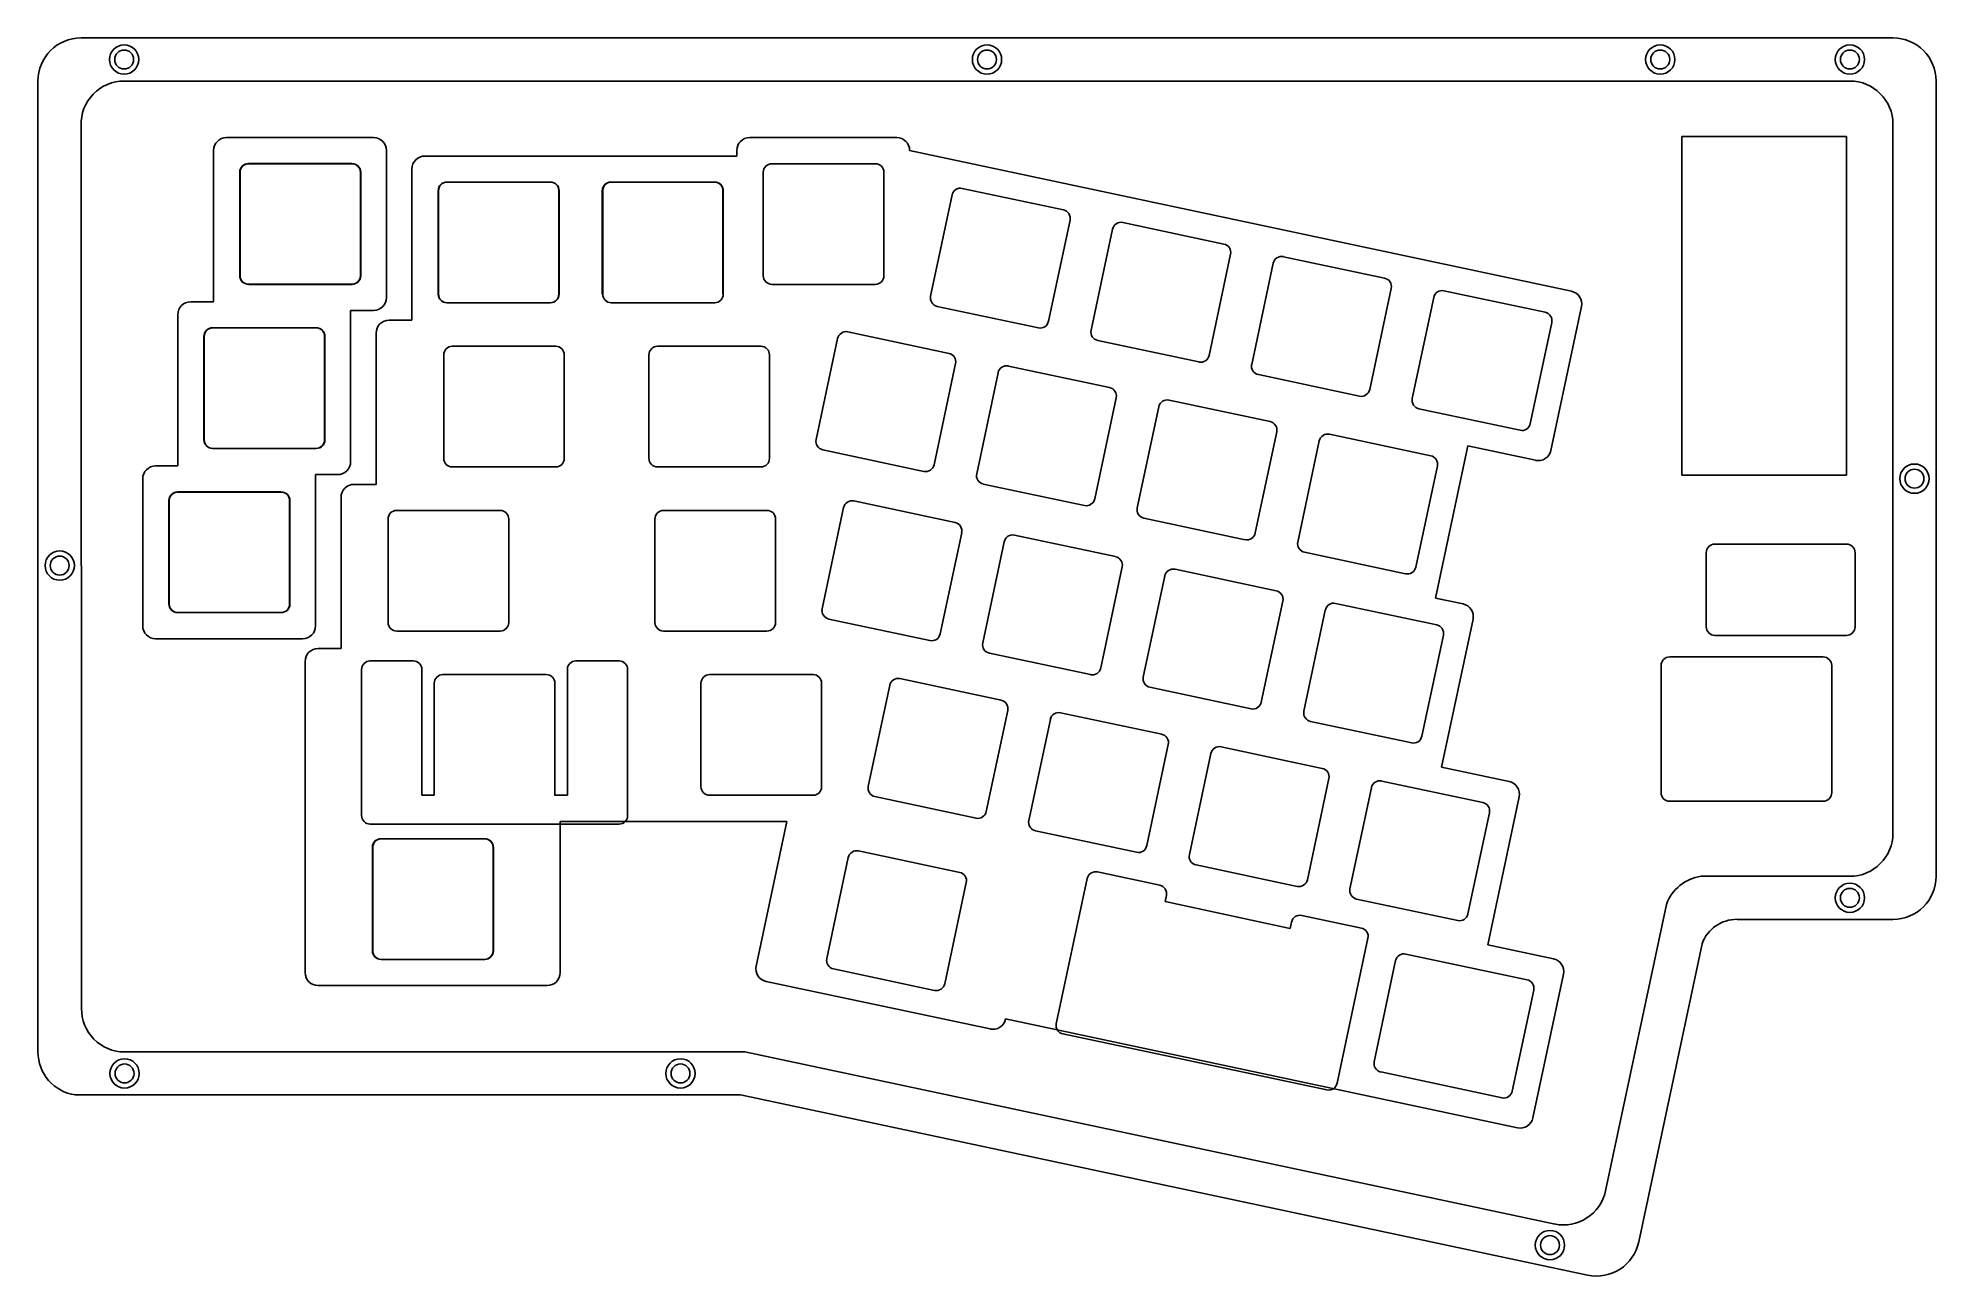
# Model space of a CAD drawing. Header units: inches. Extents: x 61 to 281, y 27 to 171.
import ezdxf

# ---------------------------------------------------------------- set-up
doc = ezdxf.new("R2010")
doc.units = ezdxf.units.IN
doc.header["$MEASUREMENT"] = 0

msp = doc.modelspace()

# ---------------------------------------------------------------- linework, layer by layer
for p, q in [((276.27, 171), (66.01, 171)), ((61.01, 53.34), (61.01, 166)), ((271.27, 166), (71.01, 166)), ((281.27, 73.72), (281.27, 166)), ((66.06, 58.39), (66.01, 161.15)), ((276.27, 78.72), (276.27, 161)), ((251.76, 159.58), (270.87, 159.58)), ((251.76, 120.28), (251.76, 159.58)), ((270.87, 159.58), (270.87, 120.28)), ((251.76, 120.28), (270.87, 120.28)), ((254.6, 102.67), (254.6, 111.27)), ((255.6, 112.27), (270.87, 112.27)), ((271.87, 111.27), (271.87, 102.67)), ((270.87, 101.67), (255.6, 101.67)), ((268.16, 99.18), (250.36, 99.18)), ((249.36, 98.18), (249.36, 83.43)), ((269.16, 83.43), (269.16, 98.18)), ((250.36, 82.43), (268.16, 82.43)), ((179.18, 56.61), (182.76, 73.45)), ((191.19, 72.68), (183.95, 74.22)), ((271.27, 73.72), (254.01, 73.72)), ((191.81, 70.78), (191.96, 71.49)), ((206.13, 67.69), (191.81, 70.78)), ((206.48, 68.41), (206.32, 67.65)), ((207.66, 69.18), (214.58, 67.71)), ((249.98, 70.46), (242.92, 37.22)), ((276.27, 68.72), (258.2, 68.72)), ((206.13, 67.69), (206.32, 67.65)), ((211.77, 49.7), (215.35, 66.52)), ((254.12, 65.89), (246.77, 31.29)), ((179.18, 56.61), (179.18, 56.61)), ((179.94, 55.43), (210.59, 48.93)), ((71.06, 53.34), (143.05, 53.34)), ((143.05, 53.34), (237.09, 33.35)), ((210.59, 48.93), (210.58, 48.93)), ((211.77, 49.7), (211.77, 49.7)), ((142.53, 48.34), (65.34, 48.34)), ((240.84, 27.44), (142.53, 48.34))]:
    msp.add_line(p, q)
at = {"color": 7, "linetype": 'Continuous', "lineweight": 25}
for p, q in [((99.95, 159.44), (82.89, 159.44)), ((160.66, 159.44), (143.6, 159.44)), ((81.39, 157.94), (81.39, 140.39)), ((97.43, 156.42), (85.43, 156.42)), ((97.47, 156.41), (85.47, 156.41)), ((101.45, 140.88), (101.45, 157.94)), ((142.1, 157.3), (105.91, 157.3)), ((142.1, 157.94), (142.1, 157.3)), ((158.18, 156.41), (146.18, 156.41)), ((162.16, 157.93), (162.16, 157.94)), ((238.96, 141.61), (162.16, 157.93)), ((84.43, 155.42), (84.43, 143.42)), ((84.47, 155.41), (84.47, 143.41)), ((98.43, 143.42), (98.43, 155.42)), ((98.47, 143.41), (98.47, 155.41)), ((104.41, 155.8), (104.41, 138.25)), ((120.45, 154.28), (108.45, 154.28)), ((120.49, 154.27), (108.49, 154.27)), ((139.5, 154.28), (127.5, 154.28)), ((139.54, 154.27), (127.54, 154.27)), ((145.18, 155.41), (145.18, 143.41)), ((159.18, 143.41), (159.18, 155.41)), ((107.45, 153.28), (107.45, 141.28)), ((107.49, 153.27), (107.49, 141.27)), ((121.45, 141.28), (121.45, 153.28)), ((121.49, 141.27), (121.49, 153.27)), ((126.5, 153.28), (126.5, 141.28)), ((126.54, 153.27), (126.54, 141.27)), ((140.5, 141.28), (140.5, 153.28)), ((140.54, 141.27), (140.54, 153.27)), ((167.08, 152.78), (164.59, 141.04)), ((180.01, 151.05), (168.27, 153.55)), ((178.28, 138.13), (180.78, 149.86)), ((185.72, 148.81), (183.22, 137.08)), ((198.64, 147.09), (186.9, 149.58)), ((196.92, 134.17), (199.41, 145.9)), ((217.27, 143.13), (205.54, 145.62)), ((204.35, 144.85), (201.86, 133.12)), ((85.43, 142.42), (97.43, 142.42)), ((85.47, 142.41), (97.47, 142.41)), ((146.18, 142.41), (158.18, 142.41)), ((215.55, 130.21), (218.04, 141.94)), ((235.91, 139.17), (224.17, 141.66)), ((77.23, 138.89), (77.23, 121.34)), ((81.39, 140.39), (78.73, 140.39)), ((97.29, 139.38), (99.95, 139.38)), ((97.29, 121.83), (97.29, 139.38)), ((108.45, 140.28), (120.45, 140.28)), ((108.49, 140.27), (120.49, 140.27)), ((127.54, 140.27), (139.54, 140.27)), ((165.36, 139.85), (177.1, 137.36)), ((222.98, 140.89), (220.49, 129.16)), ((236.57, 123.14), (240.12, 139.83)), ((93.27, 137.37), (81.27, 137.37)), ((93.31, 137.36), (81.31, 137.36)), ((100.25, 136.75), (100.25, 119.2)), ((104.41, 138.25), (101.75, 138.25)), ((166.73, 134.4), (154.99, 136.9)), ((234.18, 126.24), (236.68, 137.98)), ((80.27, 136.37), (80.27, 124.37)), ((80.31, 136.36), (80.31, 124.36)), ((94.27, 124.37), (94.27, 136.37)), ((94.31, 124.36), (94.31, 136.36)), ((121.09, 135.22), (109.09, 135.22)), ((144.9, 135.22), (132.9, 135.22)), ((153.8, 136.13), (151.31, 124.39)), ((183.99, 135.89), (195.73, 133.4)), ((108.09, 134.22), (108.09, 122.22)), ((122.09, 122.22), (122.09, 134.22)), ((131.9, 134.22), (131.9, 122.22)), ((145.9, 122.22), (145.9, 134.22)), ((165, 121.48), (167.5, 133.21)), ((172.44, 132.16), (169.94, 120.43)), ((185.36, 130.44), (173.62, 132.93)), ((202.63, 131.93), (214.36, 129.43)), ((183.64, 117.52), (186.13, 129.25)), ((191.07, 128.2), (188.58, 116.47)), ((203.99, 126.48), (192.26, 128.97)), ((221.26, 127.97), (233, 125.47)), ((81.27, 123.37), (93.27, 123.37)), ((81.31, 123.36), (93.31, 123.36)), ((202.27, 113.56), (204.76, 125.29)), ((209.7, 124.24), (207.21, 112.51)), ((222.63, 122.52), (210.89, 125.01)), ((223.19, 106.01), (226.94, 123.66)), ((226.94, 123.66), (234.79, 121.99)), ((77.23, 121.34), (74.66, 121.34)), ((109.09, 121.22), (121.09, 121.22)), ((132.9, 121.22), (144.9, 121.22)), ((152.08, 123.2), (163.82, 120.71)), ((220.9, 109.59), (223.4, 121.33)), ((73.16, 119.84), (73.16, 102.78)), ((93.22, 120.33), (95.79, 120.33)), ((93.22, 102.78), (93.22, 120.33)), ((100.25, 119.2), (97.68, 119.2)), ((170.71, 119.24), (182.45, 116.75)), ((76.2, 117.32), (76.2, 105.32)), ((76.24, 117.31), (76.24, 105.31)), ((89.2, 118.32), (77.2, 118.32)), ((89.24, 118.31), (77.24, 118.31)), ((90.2, 105.32), (90.2, 117.32)), ((90.24, 105.31), (90.24, 117.31)), ((96.18, 117.7), (96.18, 100.15)), ((167.43, 114.77), (155.69, 117.27)), ((101.64, 115.17), (101.64, 103.17)), ((114.64, 116.17), (102.64, 116.17)), ((115.64, 103.17), (115.64, 115.17)), ((132.6, 115.17), (132.6, 103.17)), ((145.6, 116.17), (133.6, 116.17)), ((146.6, 103.17), (146.6, 115.17)), ((154.5, 116.5), (152.01, 104.76)), ((189.35, 115.28), (201.08, 112.78)), ((165.7, 101.85), (168.2, 113.58)), ((173.14, 112.53), (170.64, 100.8)), ((186.06, 110.81), (174.32, 113.3)), ((207.98, 111.32), (219.72, 108.82)), ((184.34, 97.89), (186.83, 109.62)), ((191.77, 108.57), (189.28, 96.84)), ((204.69, 106.85), (192.96, 109.34)), ((226.38, 105.33), (223.19, 106.01)), ((77.2, 104.32), (89.2, 104.32)), ((77.24, 104.31), (89.24, 104.31)), ((152.78, 103.57), (164.52, 101.08)), ((202.97, 93.93), (205.46, 105.66)), ((210.4, 104.61), (207.91, 92.88)), ((223.33, 102.89), (211.59, 105.38)), ((223.89, 86.39), (227.54, 103.55)), ((102.64, 102.17), (114.64, 102.17)), ((133.6, 102.17), (145.6, 102.17)), ((221.6, 89.96), (224.1, 101.7)), ((74.66, 101.28), (91.72, 101.28)), ((96.18, 100.15), (93.51, 100.15)), ((171.41, 99.61), (183.15, 97.12)), ((92.01, 98.65), (92.01, 62.54)), ((98.56, 97.71), (98.56, 80.77)), ((104.56, 98.71), (99.56, 98.71)), ((105.56, 83.12), (105.56, 97.71)), ((120, 97.12), (108, 97.12)), ((122.44, 97.71), (122.44, 83.12)), ((128.44, 98.71), (123.44, 98.71)), ((129.44, 80.77), (129.44, 97.71)), ((150.95, 97.12), (138.95, 97.12)), ((107, 96.12), (107, 83.12)), ((121, 83.12), (121, 96.12)), ((137.95, 96.12), (137.95, 84.12)), ((151.95, 84.12), (151.95, 96.12)), ((159.85, 95.89), (157.36, 84.15)), ((172.78, 94.16), (161.04, 96.66)), ((190.05, 95.65), (201.78, 93.15)), ((171.05, 81.24), (173.55, 92.97)), ((191.41, 90.2), (179.67, 92.69)), ((178.49, 91.92), (175.99, 80.19)), ((208.68, 91.69), (220.42, 89.19)), ((189.69, 77.28), (192.18, 89.01)), ((210.04, 86.24), (198.31, 88.73)), ((197.12, 87.96), (194.63, 76.23)), ((231.73, 84.72), (223.89, 86.39)), ((208.32, 73.32), (210.81, 85.05)), ((215.75, 84), (213.26, 72.27)), ((228.68, 82.28), (216.94, 84.77)), ((107, 83.12), (105.56, 83.12)), ((122.4, 83.13), (120.96, 83.13)), ((122.44, 83.12), (121, 83.12)), ((138.95, 83.12), (150.95, 83.12)), ((158.13, 82.96), (169.87, 80.47)), ((229.24, 65.77), (232.89, 82.94)), ((99.56, 79.77), (128.44, 79.77)), ((121.61, 80.09), (147.92, 80.09)), ((121.61, 62.54), (121.61, 80.09)), ((147.92, 80.09), (144.35, 63.3)), ((226.95, 69.35), (229.45, 81.09)), ((112.82, 78.08), (100.82, 78.08)), ((112.86, 78.07), (100.86, 78.07)), ((176.76, 79), (188.5, 76.51)), ((99.82, 77.08), (99.82, 65.08)), ((99.86, 77.07), (99.86, 65.07)), ((113.82, 65.08), (113.82, 77.08)), ((113.86, 65.07), (113.86, 77.07)), ((155.04, 75.9), (152.55, 64.16)), ((167.97, 74.17), (156.23, 76.67)), ((195.4, 75.04), (207.13, 72.54)), ((166.24, 61.25), (168.74, 72.98)), ((214.03, 71.08), (225.77, 68.58)), ((100.82, 64.08), (112.82, 64.08)), ((100.86, 64.07), (112.86, 64.07)), ((218.56, 63.93), (216.07, 52.19)), ((233.82, 61.71), (219.75, 64.7)), ((236.87, 64.15), (229.24, 65.77)), ((153.32, 62.97), (165.06, 60.48)), ((234.48, 45.68), (238.03, 62.37)), ((93.51, 61.04), (120.11, 61.04)), ((145.51, 61.52), (171.51, 56)), ((232.09, 48.79), (234.59, 60.52)), ((173.29, 57.16), (232.7, 44.53)), ((173.29, 57.15), (173.29, 57.16)), ((216.84, 51.01), (230.91, 48.02))]:
    msp.add_line(p, q, dxfattribs=at)
for centre, radius in [((71.01, 168.5), 1.7), ((171.14, 168.5), 1.7), ((249.27, 168.5), 1.7), ((271.27, 168.5), 1.7), ((71.01, 168.5), 1.1), ((171.14, 168.5), 1.1), ((249.27, 168.5), 1.1), ((271.27, 168.5), 1.1), ((278.77, 119.86), 1.7), ((278.77, 119.86), 1.1), ((63.53, 109.77), 1.7), ((63.53, 109.77), 1.1), ((271.27, 71.22), 1.7), ((271.27, 71.22), 1.1), ((71.06, 50.84), 1.7), ((71.06, 50.84), 1.1), ((135.57, 50.84), 1.7), ((135.57, 50.84), 1.1), ((236.47, 30.92), 1.7), ((236.47, 30.92), 1.1)]:
    msp.add_circle(centre, radius)
for centre, radius, start, end in [((66.01, 166), 5, 90, 180), ((276.27, 166), 5, 0, 90), ((71.01, 161), 5, 90, 181.7476), ((271.27, 161), 5, 0, 90), ((66.01, 166), 5, 270, 270.0259), ((255.6, 111.27), 1, 90, 180), ((270.87, 111.27), 1, 0, 90), ((255.6, 102.67), 1, 180, 270), ((270.87, 102.67), 1, 270, 0), ((250.36, 98.18), 1, 90, 180), ((268.16, 98.18), 1, 0, 90), ((250.36, 83.43), 1, 180, 270), ((268.16, 83.43), 1, 270, 0), ((271.27, 78.72), 5, 270, 0), ((183.74, 73.24), 1, 78, 168), ((254.72, 68.72), 5.05, 98.108, 159.892), ((276.27, 73.72), 5, 270, 0), ((190.98, 71.7), 1, 348, 78), ((207.46, 68.2), 1, 78, 168), ((258.2, 64.37), 4.36, 90, 159.5009), ((214.37, 66.73), 1, 348, 78), ((71.06, 58.34), 5, 179.4173, 270), ((66.06, 53.34), 5.05, 89.9971, 90.0259), ((180.16, 56.4), 1, 167.7139, 259.1125), ((66.06, 53.34), 5.05, 180, 261.8629), ((210.79, 49.91), 1, 258, 348.0245), ((238.03, 38.26), 5, 258, 348), ((241.88, 32.33), 5, 258, 348)]:
    msp.add_arc(centre, radius, start, end)
for centre, radius, start, end in [((82.89, 157.94), 1.5, 90, 180), ((99.95, 157.94), 1.5, 0, 90), ((143.6, 157.94), 1.5, 90, 180), ((160.66, 157.94), 1.5, 0, 90), ((85.43, 155.42), 1, 90, 180), ((85.47, 155.41), 1, 90, 180), ((97.43, 155.42), 1, 0, 90), ((97.47, 155.41), 1, 0, 90), ((105.91, 155.8), 1.5, 90, 180), ((146.18, 155.41), 1, 90, 180), ((158.18, 155.41), 1, 0, 90), ((108.45, 153.28), 1, 90, 180), ((108.49, 153.27), 1, 90, 180), ((120.45, 153.28), 1, 0, 90), ((120.49, 153.27), 1, 0, 90), ((127.5, 153.28), 1, 90, 180), ((127.54, 153.27), 1, 90, 180), ((139.5, 153.28), 1, 360, 90), ((139.54, 153.27), 1, 360, 90), ((168.06, 152.57), 1, 78, 168), ((179.8, 150.07), 1, 348, 78), ((186.69, 148.61), 1, 78, 168), ((198.43, 146.11), 1, 348, 78), ((205.33, 144.65), 1, 78, 168), ((85.43, 143.42), 1, 180, 270), ((85.47, 143.41), 1, 180, 270), ((97.43, 143.42), 1, 270, 0), ((97.47, 143.41), 1, 270, 0), ((146.18, 143.41), 1, 180, 270), ((158.18, 143.41), 1, 270, 0), ((108.45, 141.28), 1, 180, 270), ((108.49, 141.27), 1, 180, 270), ((120.45, 141.28), 1, 270, 0), ((120.49, 141.27), 1, 270, 0), ((127.54, 141.27), 1, 180, 270), ((139.54, 141.27), 1, 270, 0), ((165.57, 140.83), 1, 168, 258), ((217.07, 142.15), 1, 348, 78), ((223.96, 140.69), 1, 78, 168), ((238.65, 140.14), 1.5, 348, 78), ((78.73, 138.89), 1.5, 90, 180), ((99.95, 140.88), 1.5, 270, 0), ((235.7, 138.19), 1, 348, 78), ((81.27, 136.37), 1, 90, 180), ((81.31, 136.36), 1, 90, 180), ((93.27, 136.37), 1, 0, 90), ((93.31, 136.36), 1, 0, 90), ((101.75, 136.75), 1.5, 90, 180), ((154.78, 135.92), 1, 78, 168), ((177.3, 138.33), 1, 258, 348), ((184.2, 136.87), 1, 168, 258), ((109.09, 134.22), 1, 90, 180), ((121.09, 134.22), 1, 0, 90), ((132.9, 134.22), 1, 90, 180), ((144.9, 134.22), 1, 0, 90), ((166.52, 133.42), 1, 348, 78), ((173.41, 131.96), 1, 78, 168), ((195.94, 134.37), 1, 258, 348), ((202.83, 132.91), 1, 168, 258), ((185.15, 129.46), 1, 348, 78), ((214.57, 130.41), 1, 258, 348), ((192.05, 128), 1, 78, 168), ((221.47, 128.95), 1, 168, 258), ((203.79, 125.5), 1, 348, 78), ((233.2, 126.45), 1, 258, 348), ((81.27, 124.37), 1, 180, 270), ((81.31, 124.36), 1, 180, 270), ((93.27, 124.37), 1, 270, 0), ((93.31, 124.36), 1, 270, 0), ((152.29, 124.18), 1, 168, 258), ((210.68, 124.04), 1, 78, 168), ((74.66, 119.84), 1.5, 90, 180), ((95.79, 121.83), 1.5, 270, 0), ((109.09, 122.22), 1, 180, 270), ((121.09, 122.22), 1, 270, 0), ((132.9, 122.22), 1, 180, 270), ((144.9, 122.22), 1, 270, 0), ((164.02, 121.68), 1, 258, 348), ((222.42, 121.54), 1, 348, 78), ((235.1, 123.45), 1.5, 258, 348), ((97.68, 117.7), 1.5, 90, 180), ((170.92, 120.22), 1, 168, 258), ((77.2, 117.32), 1, 90, 180), ((77.24, 117.31), 1, 90, 180), ((89.2, 117.32), 1, 0, 90), ((89.24, 117.31), 1, 0, 90), ((155.48, 116.29), 1, 78, 168), ((182.66, 117.72), 1, 258, 348), ((102.64, 115.17), 1, 90, 180), ((114.64, 115.17), 1, 0, 90), ((133.6, 115.17), 1, 90, 180), ((145.6, 115.17), 1, 0, 90), ((167.22, 113.79), 1, 348, 78), ((189.55, 116.26), 1, 168, 258), ((174.11, 112.33), 1, 78, 168), ((201.29, 113.76), 1, 258, 348), ((208.19, 112.3), 1, 168, 258), ((185.85, 109.83), 1, 348, 78), ((192.75, 108.37), 1, 78, 168), ((219.92, 109.8), 1, 258, 348), ((204.49, 105.87), 1, 348, 78), ((77.2, 105.32), 1, 180, 270), ((77.24, 105.31), 1, 180, 270), ((89.2, 105.32), 1, 270, 0), ((89.24, 105.31), 1, 270, 0), ((152.99, 104.55), 1, 168, 258), ((211.38, 104.41), 1, 78, 168), ((226.07, 103.86), 1.5, 348, 78), ((74.66, 102.78), 1.5, 180, 270), ((91.72, 102.78), 1.5, 270, 0), ((102.64, 103.17), 1, 180, 270), ((114.64, 103.17), 1, 270, 0), ((133.6, 103.17), 1, 180, 270), ((145.6, 103.17), 1, 270, 0), ((164.72, 102.05), 1, 258, 348), ((223.12, 101.91), 1, 348, 78), ((93.51, 98.65), 1.5, 90, 180), ((171.62, 100.59), 1, 168, 258), ((99.56, 97.71), 1, 90, 180.0001), ((104.56, 97.71), 1, 359.9999, 90), ((108, 96.12), 1, 90, 180), ((120, 96.12), 1, 0, 90), ((123.44, 97.71), 1, 90.0001, 180.0001), ((128.44, 97.71), 1, 359.9999, 90.0001), ((138.95, 96.12), 1, 90, 180), ((150.95, 96.12), 1, 0, 90), ((183.36, 98.09), 1, 258, 348), ((160.83, 95.68), 1, 78, 168), ((190.25, 96.63), 1, 168, 258), ((172.57, 93.18), 1, 348, 78), ((179.46, 91.72), 1, 78, 168), ((201.99, 94.13), 1, 258, 348), ((208.89, 92.67), 1, 168, 258), ((191.2, 89.22), 1, 348, 78), ((198.1, 87.76), 1, 78, 168), ((220.62, 90.17), 1, 258, 348), ((209.84, 85.26), 1, 348, 78), ((138.95, 84.12), 1, 180, 270), ((150.95, 84.12), 1, 270, 0), ((158.34, 83.94), 1, 168, 258), ((216.73, 83.8), 1, 78, 168), ((231.42, 83.25), 1.5, 348, 78), ((228.47, 81.3), 1, 348, 78), ((99.56, 80.77), 1, 179.9999, 270), ((128.44, 80.77), 1, 269.9999, 0.0001), ((170.07, 81.44), 1, 258, 348), ((176.97, 79.98), 1, 168, 258), ((100.82, 77.08), 1, 90, 180), ((100.86, 77.07), 1, 90, 180), ((112.82, 77.08), 1, 0, 90), ((112.86, 77.07), 1, 0, 90), ((188.71, 77.48), 1, 258, 348), ((156.02, 75.69), 1, 78, 168), ((195.6, 76.02), 1, 168, 258), ((167.76, 73.19), 1, 348, 78), ((207.34, 73.52), 1, 258, 348), ((214.24, 72.06), 1, 168, 258), ((225.97, 69.56), 1, 258, 348), ((100.82, 65.08), 1, 180, 270), ((100.86, 65.07), 1, 180, 270), ((112.82, 65.08), 1, 270, 0), ((112.86, 65.07), 1, 270, 0), ((153.53, 63.95), 1, 168, 258), ((219.54, 63.72), 1, 78, 168), ((236.56, 62.68), 1.5, 348, 78), ((93.51, 62.54), 1.5, 180, 270), ((120.11, 62.54), 1.5, 270, 0), ((145.82, 62.99), 1.5, 168, 258), ((233.61, 60.73), 1, 348, 78), ((165.26, 61.45), 1, 258, 348), ((171.82, 57.46), 1.5, 258, 348), ((217.05, 51.98), 1, 168, 258), ((231.11, 48.99), 1, 258, 348), ((233.01, 45.99), 1.5, 258, 348)]:
    msp.add_arc(centre, radius, start, end, dxfattribs=at)

doc.saveas('drawing.dxf')
